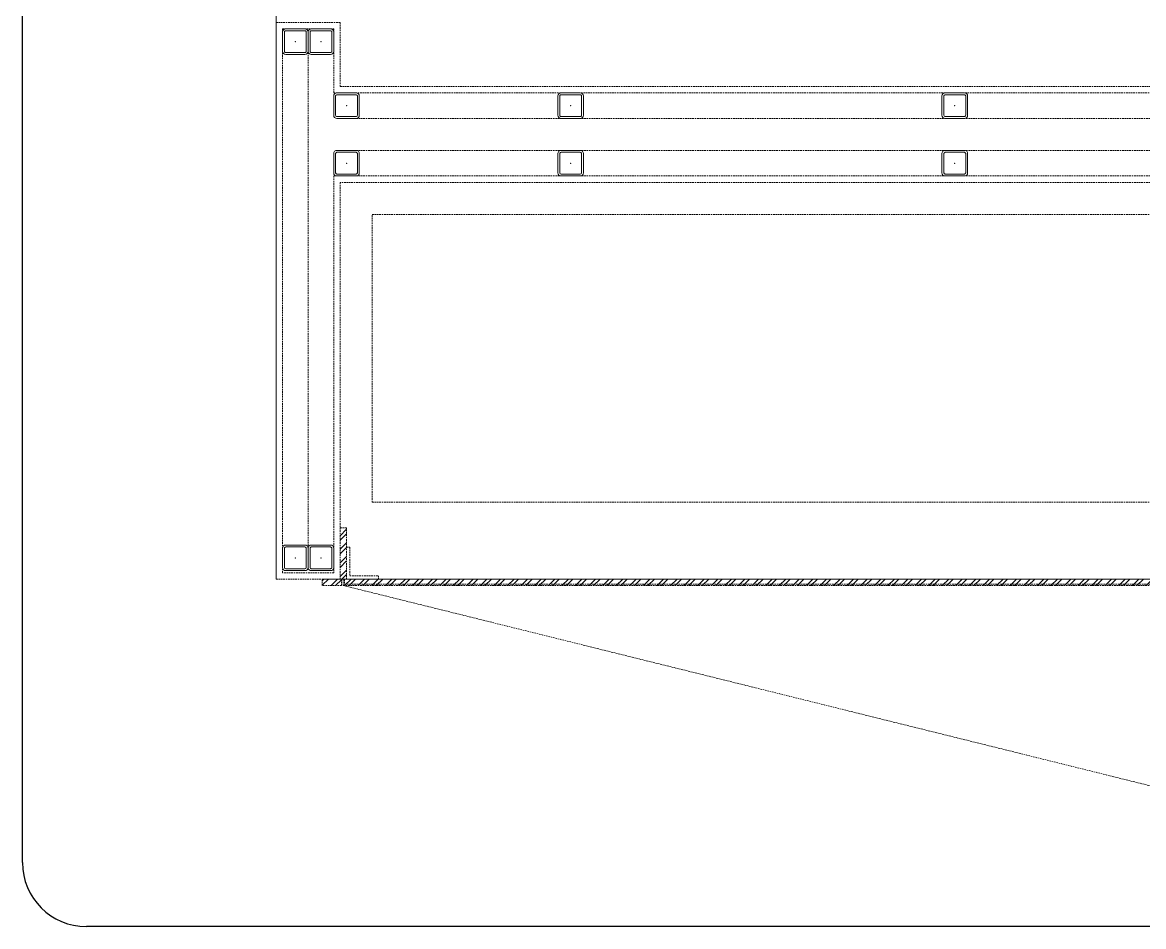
# Model space of a CAD drawing. Extents: x -1457 to 23780, y -2071 to 4205.
# Drawn here: x 14142.9 to 14318, y 2308.7 to 2450 of the extents above; entities that cross this region are included whole.
import ezdxf

# ---------------------------------------------------------------- set-up
doc = ezdxf.new("R2010")
doc.units = 0
doc.header["$MEASUREMENT"] = 0
doc.linetypes.add('HIDDEN', pattern=[0.375, 0.25, -0.125])
doc.layers.get('0').update_dxf_attribs({"color": 9, "lineweight": 9})
doc.layers.add('E-KABLO', color=7, linetype='Continuous', lineweight=30)
doc.layers.add('M-TEFRIS2-015', color=129, linetype='Continuous', lineweight=9)
pattern_1 = [(45, (13525.9961, -19422.9513), (-1.06066017, 1.06066017), []), (45, (13526.7032, -19422.9513), (-1.06066017, 1.06066017), [])]

# ---------------------------------------------------------------- blocks, each defined once
blk = doc.blocks.new('Prf-40x40')
for points in [[(1.5, -2), (-1.5, -2, -0.414214), (-2, -1.5), (-2, 1.5, -0.414214), (-1.5, 2), (1.5, 2, -0.414214), (2, 1.5), (2, -1.5, -0.414214)], [(1.5, -1.7), (-1.5, -1.7, -0.414214), (-1.7, -1.5), (-1.7, 1.5, -0.414214), (-1.5, 1.7), (1.5, 1.7, -0.414214), (1.7, 1.5), (1.7, -1.5, -0.414214)]]:
    blk.add_lwpolyline(points, format="xyb", close=True)
blk.add_point((0, 0))

msp = doc.modelspace()

# ---------------------------------------------------------------- hatches: boundary and pattern name
at = {"layer": 'M-TEFRIS2-015', "linetype": 'HIDDEN', "lineweight": 0}
h = msp.add_hatch(dxfattribs=at)
h.set_pattern_fill('ANSI32', color=256, scale=4, style=0)
h.set_pattern_definition(pattern_1)
h.paths.add_polyline_path([(14192.5, 2371), (14192.5, 2363), (14193.5, 2363), (14193.5, 2371)])
h = msp.add_hatch(dxfattribs=at)
h.set_pattern_fill('ANSI32', color=256, scale=4, style=0)
h.set_pattern_definition(pattern_1)
h.paths.add_polyline_path([(14192.7, 2363), (14192.7, 2362), (14189.7, 2362), (14189.7, 2363)])
h = msp.add_hatch(dxfattribs=at)
h.set_pattern_fill('ANSI32', color=256, scale=4, style=0)
h.set_pattern_definition(pattern_1)
h.paths.add_polyline_path([(14193, 2363), (14193, 2362), (14331, 2362), (14331, 2363)])

# ---------------------------------------------------------------- linework, layer by layer
at = {"layer": 'E-KABLO', "color": 6}
for p, q in [((14142.89, 2318.69), (14142.89, 2777)), ((16574.04, 2308.69), (14152.89, 2308.69))]:
    msp.add_line(p, q, dxfattribs=at)
msp.add_arc((14152.89, 2318.69), 10, 180, 270, dxfattribs=at)
at = {"layer": 'M-TEFRIS2-015', "linetype": 'HIDDEN', "lineweight": 0}
for p, q in [((14182.5, 2803), (14182.5, 2363)), ((14182.5, 2363), (16650.5, 2363))]:
    msp.add_line(p, q, dxfattribs=at)
for points in [[(14192.5, 2610), (14192.5, 2540), (14182.5, 2540), (14182.5, 2450), (14192.5, 2450), (14192.5, 2440), (14470.5, 2440), (14470.5, 2605), (14347.5, 2605), (14347.5, 2555), (14337.5, 2555), (14337.5, 2610)], [(14183.5, 2364), (14183.5, 2449), (14191.5, 2449), (14191.5, 2439), (14470.5, 2439), (14470.5, 2426), (14191.5, 2426), (14191.5, 2364)], [(14192.5, 2371), (14192.5, 2363), (14193.5, 2363), (14193.5, 2371)], [(14193.5, 2368), (14194, 2368), (14194, 2363.5), (14198.5, 2363.5), (14198.5, 2363), (14193.5, 2363)]]:
    msp.add_lwpolyline(points, close=True, dxfattribs=at)
for points in [[(14182.5, 2363), (14182.5, 2450), (14192.5, 2450), (14192.5, 2440), (14470.5, 2440), (14470.5, 2425), (14192.5, 2425), (14192.5, 2363), (14182.5, 2363)], [(14187.5, 2367.82), (14187.5, 2445.5)], [(14195, 2435), (14467, 2435)], [(14195, 2430), (14467, 2430)], [(14447.5, 2375), (14197.5, 2375), (14197.5, 2420), (14447.5, 2420), (14447.5, 2375)], [(14192.7, 2363), (14192.7, 2362), (14189.7, 2362), (14189.7, 2363), (14192.7, 2363)], [(14193, 2363), (14193, 2362), (14331, 2362), (14331, 2363), (14193, 2363)], [(14193, 2363), (14193.2, 2363), (14193.2, 2362.2), (14330.8, 2362.2), (14330.8, 2363), (14331, 2363)]]:
    msp.add_lwpolyline(points, dxfattribs=at)
msp.add_lwpolyline([(14193, 2362), (14324.17, 2329.42, 0.141441), (14331, 2362)], format="xyb", dxfattribs=at)

# ---------------------------------------------------------------- block references
at = {"layer": 'M-TEFRIS2-015', "linetype": 'HIDDEN', "lineweight": 0, "xscale": -1}
for p, rotation in [((14185.5, 2447), 270), ((14189.5, 2447), 270), ((14193.5, 2437), 180), ((14228.5, 2437), 180), ((14288.5, 2437), 180), ((14193.5, 2428), 180), ((14228.5, 2428), 180), ((14288.5, 2428), 180), ((14185.5, 2366.32), 270), ((14189.5, 2366.32), 270)]:
    msp.add_blockref('Prf-40x40', p, dxfattribs=dict(at, rotation=rotation))

doc.saveas('drawing.dxf')
